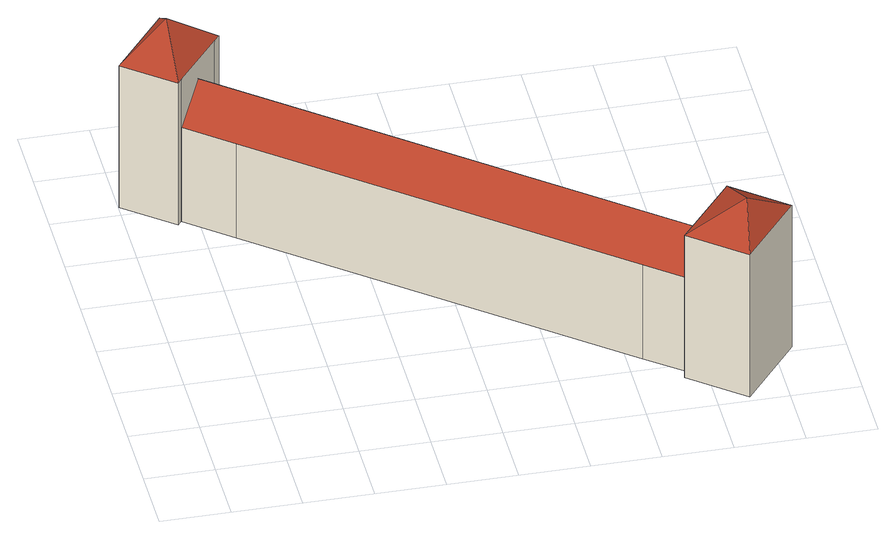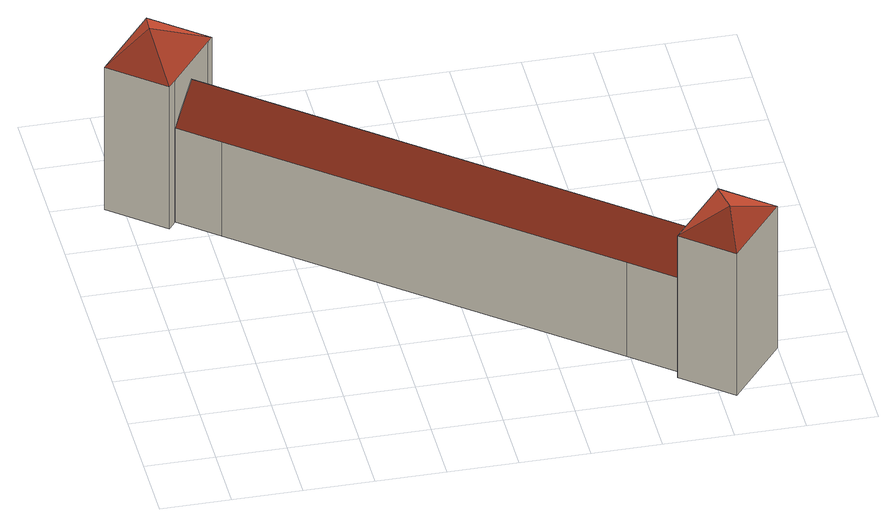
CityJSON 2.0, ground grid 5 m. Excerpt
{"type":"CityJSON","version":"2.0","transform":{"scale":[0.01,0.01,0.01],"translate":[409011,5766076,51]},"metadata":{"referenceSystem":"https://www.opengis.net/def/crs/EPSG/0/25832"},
"CityObjects":{
"building1":{"type":"Building","attributes":{"Gemeindeschluessel":"05515000","Geometrietyp2DReferenz":"3000","function":"31001_2400","roofType":"3500","measuredHeight":13.91},"address":[{"country":"Germany","locality":"Münster","thoroughfareNumber":"98","thoroughfareName":"Gittruper Straße"}],"geometry":[{"type":"Solid","lod":"2","boundaries":[[[[0,1,2,3]],[[4,5,1,0]],[[6,7,5,4]],[[8,9,7,6]],[[10,11,9,8]],[[3,2,11,10]],[[10,12,3]],[[3,12,0]],[[0,12,4]],[[8,6,4,12,10]],[[1,5,7,9,11,2]]]],"semantics":{"surfaces":[{"type":"WallSurface"},{"type":"RoofSurface"},{"type":"GroundSurface"}],"values":[[0,0,0,0,0,0,1,1,1,1,2]]}}]},
"building2":{"type":"Building","attributes":{"Gemeindeschluessel":"05515000","Geometrietyp2DReferenz":"3000","function":"53009_2060","roofType":"5000","measuredHeight":10.4},"geometry":[{"type":"Solid","lod":"2","boundaries":[[[[13,14,15,16]],[[17,18,14,13]],[[19,20,18,17]],[[21,22,20,19]],[[23,24,22,21]],[[25,26,24,23]],[[27,28,26,25]],[[29,30,28,27]],[[31,32,30,29]],[[16,15,32,31]],[[25,23,21,19,17,27]],[[13,16,31,29,27,17]],[[14,18,20,22,24,26,28,30,32,15]]]],"semantics":{"surfaces":[{"type":"WallSurface"},{"type":"RoofSurface"},{"type":"GroundSurface"}],"values":[[0,0,0,0,0,0,0,0,0,0,1,1,2]]}}]},
"building3":{"type":"Building","attributes":{"Gemeindeschluessel":"05515000","Geometrietyp2DReferenz":"3000","function":"31001_2400","roofType":"3500","measuredHeight":13.88},"geometry":[{"type":"Solid","lod":"2","boundaries":[[[[33,34,35,36]],[[37,38,34,33]],[[39,40,38,37]],[[41,42,40,39]],[[43,44,42,41]],[[36,35,44,43]],[[43,45,36]],[[37,33,36,45,39]],[[39,45,41]],[[41,45,43]],[[34,38,40,42,44,35]]]],"semantics":{"surfaces":[{"type":"WallSurface"},{"type":"RoofSurface"},{"type":"GroundSurface"}],"values":[[0,0,0,0,0,0,1,1,1,1,2]]}}]}
},
"vertices":[
[387,3563,1230],[387,3563,39],[1,3085,39],[1,3085,1230],[740,3276,1230],[740,3276,39],[697,3224,1230],[697,3224,39],[382,2838,1230],[382,2838,39],[352,2801,1230],[352,2801,39],[376,3280,1430],
[3691,794,827],[3691,794,37],[3416,1017,37],[3416,1017,827],[3534,600,1077],[3534,600,37],[3377,407,827],[3377,407,37],[3109,624,827],[3109,624,37],[707,2574,827],[707,2574,37],[382,2838,827],[382,2838,37],[539,3031,1077],[539,3031,37],[697,3224,827],[697,3224,37],[1020,2962,827],[1020,2962,37],
[3377,407,1226],[3377,407,33],[3339,360,33],[3339,360,1226],[3691,794,1226],[3691,794,33],[3742,856,1226],[3742,856,33],[4129,543,1226],[4129,543,33],[3726,46,1226],[3726,46,33],[3789,430,1421]
]}
